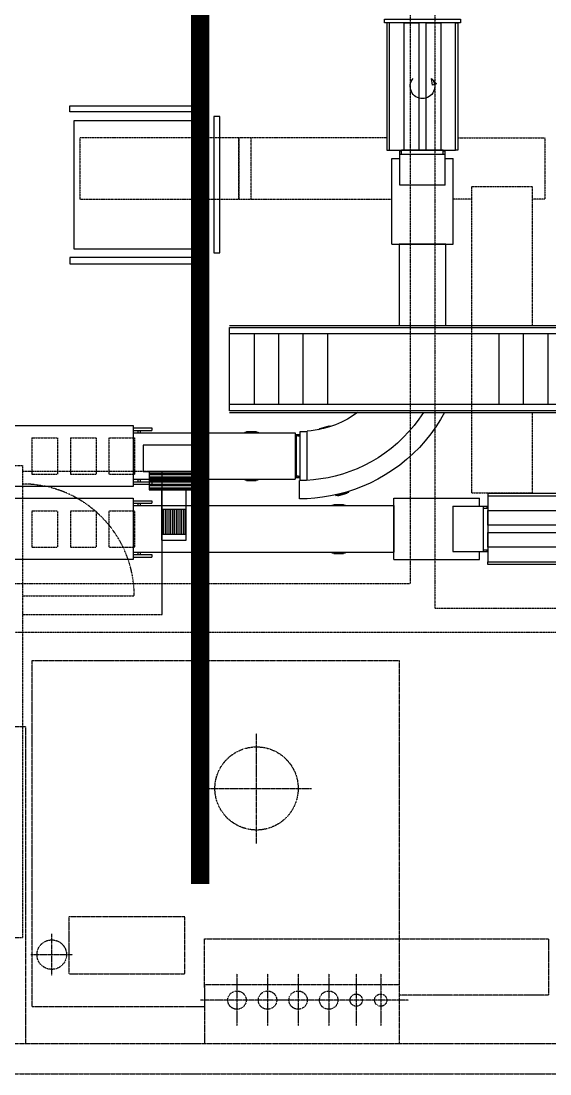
# Model space of a CAD drawing. Header units: millimetres. Extents: x -1732 to 458256, y -4349 to 130988.
# Drawn here: x 47605 to 51927, y 1832 to 10436 of the extents above; entities that cross this region are included whole.
import ezdxf

# ---------------------------------------------------------------- set-up
doc = ezdxf.new("R2010")
doc.units = ezdxf.units.MM
doc.header["$LTSCALE"] = 0.01
doc.header["$MEASUREMENT"] = 0
doc.linetypes.add('HIDDEN2', pattern=[4.7625, 3.175, -1.5875])
doc.linetypes.add('PHANTOM2', pattern=[31.75, 15.875, -3.175, 3.175, -3.175, 3.175, -3.175])
for name, color, linetype in [('F-E-EQP-BIELO', 251, 'CONTINUOUS'), ('F-E-EQP-CAN', 251, 'HIDDEN2'), ('F-E-EQP-PH2', 251, 'PHANTOM2'), ('S-E-ACI', 251, 'PHANTOM2'), ('S-E-BET', 251, 'PHANTOM2')]:
    doc.layers.add(name, color=color, linetype=linetype)

msp = doc.modelspace()

# ---------------------------------------------------------------- linework, layer by layer
at = {"layer": 'F-E-EQP-BIELO'}
for p, q in [((50615.12361, 10421.13913), (50595.12361, 10421.13913)), ((50595.12361, 10421.13913), (50595.12361, 9381.13913)), ((50615.12361, 9381.13913), (50615.12361, 10421.13913)), ((51155.12361, 9381.13913), (51155.12361, 10421.13913)), ((51155.12361, 10421.13913), (51175.12361, 10421.13913)), ((51175.12361, 10421.13913), (51175.12361, 9381.13913)), ((48002.19029, 9693.00728), (48002.19029, 9743.00728)), ((48002.19029, 9743.00728), (49116.19029, 9743.00728)), ((49116.19029, 9743.00728), (49116.19029, 9693.00728)), ((49116.19029, 9693.00728), (48002.19029, 9693.00728)), ((49229.19029, 9655.00728), (49179.19029, 9655.00728)), ((49179.19029, 9655.00728), (49179.19029, 8541.00728)), ((49229.19029, 8541.00728), (49229.19029, 9655.00728)), ((48039.19029, 9623.00728), (49079.19029, 9623.00728)), ((48039.19029, 8573.00728), (48039.19029, 9623.00728)), ((49079.19029, 9623.00728), (49079.19029, 8573.00728)), ((50595.12361, 9381.13913), (51155.12361, 9381.13913)), ((51175.12361, 9381.13913), (51155.12361, 9381.13913)), ((50635.12361, 8613.13913), (50650.12361, 8613.13913)), ((51120.12361, 8613.13913), (51135.12361, 8613.13913)), ((49079.19029, 8573.00728), (48039.19029, 8573.00728)), ((49179.19029, 8541.00728), (49229.19029, 8541.00728)), ((48002.19029, 8503.00728), (48002.19029, 8453.00728)), ((49116.19029, 8503.00728), (48002.19029, 8503.00728)), ((48002.19029, 8453.00728), (49116.19029, 8453.00728)), ((49116.19029, 8453.00728), (49116.19029, 8503.00728)), ((49308.59029, 7947.10728), (52308.59029, 7947.10728)), ((49308.59029, 7932.10728), (52308.59029, 7932.10728)), ((49308.59029, 7252.10728), (49308.59029, 7932.10728)), ((49308.59029, 7882.10728), (52308.59029, 7882.10728)), ((49508.59029, 7882.10728), (49508.59029, 7302.10728)), ((49708.59029, 7882.10728), (49708.59029, 7302.10728)), ((49908.59029, 7882.10728), (49908.59029, 7302.10728)), ((50108.59029, 7882.10728), (50108.59029, 7302.10728)), ((51508.59029, 7882.10728), (51508.59029, 7302.10728)), ((51708.59029, 7882.10728), (51708.59029, 7302.10728)), ((51908.59029, 7882.10728), (51908.59029, 7302.10728)), ((52308.59029, 7302.10728), (49308.59029, 7302.10728)), ((52308.59029, 7252.10728), (49308.59029, 7252.10728)), ((49308.59029, 7237.10728), (52308.59029, 7237.10728)), ((48653.02361, 6741.93913), (49053.02361, 6741.93913)), ((49053.02361, 6726.93913), (48653.02361, 6726.93913)), ((48653.02361, 6711.93913), (49053.02361, 6711.93913)), ((48758.15801, 5586.18228), (48758.40642, 6753.93908)), ((49053.02361, 6696.93913), (48653.02361, 6696.93913)), ((48653.02361, 6681.93913), (49053.02361, 6681.93913)), ((49053.02361, 6666.93913), (48653.02361, 6666.93913)), ((48653.02361, 6651.93913), (49053.02361, 6651.93913)), ((49053.02361, 6636.93913), (48653.02361, 6636.93913)), ((48653.02361, 6621.93913), (49053.02361, 6621.93913)), ((49053.02361, 6606.93913), (48653.02361, 6606.93913)), ((43590.12361, 6536.13913), (48520.12361, 6536.13913)), ((50651.12361, 6521.13913), (50651.12361, 6536.13913)), ((48753.62361, 6443.93913), (48753.62361, 6243.93913)), ((48768.62361, 6243.93913), (48768.62361, 6443.93913)), ((48783.62361, 6443.93913), (48783.62361, 6243.93913)), ((48798.62361, 6243.93913), (48798.62361, 6443.93913)), ((48813.62361, 6443.93913), (48813.62361, 6243.93913)), ((48828.62361, 6243.93913), (48828.62361, 6443.93913)), ((48843.62361, 6443.93913), (48843.62361, 6243.93913)), ((48858.62361, 6243.93913), (48858.62361, 6443.93913)), ((48873.62361, 6443.93913), (48873.62361, 6243.93913)), ((48888.62361, 6243.93913), (48888.62361, 6443.93913)), ((48903.62361, 6443.93913), (48903.62361, 6243.93913)), ((48918.62361, 6243.93913), (48918.62361, 6443.93913)), ((48933.62361, 6443.93913), (48933.62361, 6243.93913)), ((48948.62361, 6243.93913), (48948.62361, 6443.93913)), ((50651.12361, 6036.13913), (50651.12361, 6051.13913))]:
    msp.add_line(p, q, dxfattribs=at)
at = {"layer": 'F-E-EQP-BIELO', "color": 9, "linetype": 'HIDDEN2'}
for p, q in [((50595.12361, 9481.13913), (48085.12361, 9481.13913)), ((48085.12361, 9481.13913), (48085.12361, 8981.13913)), ((49385.12361, 8981.13913), (49385.12361, 9481.13913)), ((49385.12361, 8981.13913), (49385.12361, 9481.13913)), ((49385.12361, 9481.13913), (49385.12361, 8981.13913)), ((49485.12361, 8981.13913), (49485.12361, 9481.13913)), ((51175.12361, 9481.13913), (51885.12361, 9481.13913)), ((51885.12361, 9481.13913), (51885.12361, 8981.13913)), ((51785.12361, 9081.13913), (51285.12361, 9081.13913)), ((51285.12361, 9081.13913), (51285.12361, 6581.13913)), ((51785.12361, 7947.10728), (51785.12361, 9081.13913)), ((48085.12361, 8981.13913), (50635.12361, 8981.13913)), ((51885.12361, 8981.13913), (51785.12361, 8981.13913)), ((44719.55801, 6805.18228), (47615.15801, 6805.18228)), ((47615.15801, 6805.18228), (47615.15801, 2944.38228)), ((48758.15801, 6753.93913), (47615.15801, 6754.18228)), ((51285.12361, 6581.13913), (51785.12361, 6581.13913)), ((47615.15801, 5738.38228), (48529.55801, 5738.38228)), ((47615.15801, 5586.18228), (48758.15801, 5586.18228)), ((47615.15801, 2944.38228), (44719.55801, 2944.38228))]:
    msp.add_line(p, q, dxfattribs=at)
at = {"layer": 'F-E-EQP-BIELO'}
for points in [[(51195.12361, 10451.13913), (51195.12361, 10421.13913), (50575.12361, 10421.13913), (50575.12361, 10451.13913), (51195.12361, 10451.13913)], [(50855.12361, 10421.13913), (50855.12361, 9381.13913), (50735.12361, 9381.13913), (50735.12361, 10421.13913), (50855.12361, 10421.13913)], [(51035.12361, 10421.13913), (51035.12361, 9381.13913), (50915.12361, 9381.13913), (50915.12361, 10421.13913), (51035.12361, 10421.13913)], [(50960.42361, 9967.73913), (50999.32361, 9924.23913), (50966.42361, 9911.43913), (50960.42361, 9967.73913)], [(51055.12361, 9381.13913), (50715.12361, 9381.13913)], [(50715.12361, 9361.13913), (50715.12361, 9368.53913), (50715.12361, 9375.33913), (50715.12361, 9379.73913), (50715.12361, 9381.13913)], [(51055.12361, 9361.13913), (51055.12361, 9368.53913), (51055.12361, 9375.33913), (51055.12361, 9379.73913), (51055.12361, 9381.13913)], [(50635.12361, 8613.13913), (50635.12361, 9313.13913)], [(50635.12361, 9313.13913), (50700.12361, 9313.13913)], [(50699.62361, 9096.13913), (50700.12361, 9313.13913)], [(50700.12361, 9376.13913), (50715.12361, 9376.13913)], [(50700.12361, 9344.53913), (50700.12361, 9376.13913)], [(51070.12361, 9344.53913), (50700.12361, 9344.53913)], [(50700.12361, 9313.13913), (50700.12361, 9344.53913)], [(50700.12361, 9096.13913), (50700.12361, 9312.93913)], [(50715.12361, 9344.53913), (50715.12361, 9376.13913)], [(50715.12361, 9344.53913), (50715.12361, 9347.03913), (50715.12361, 9353.83913), (50715.12361, 9361.13913)], [(51055.12361, 9376.13913), (51070.12361, 9376.13913)], [(51055.12361, 9344.53913), (51055.12361, 9376.13913)], [(51055.12361, 9344.53913), (51055.12361, 9347.03913), (51055.12361, 9353.83913), (51055.12361, 9361.13913)], [(51070.12361, 9344.53913), (51070.12361, 9376.13913)], [(51070.12361, 9096.13913), (51070.12361, 9344.53913)], [(51070.62361, 9313.13913), (51135.12361, 9313.13913)], [(51070.62361, 9096.13913), (51070.62361, 9313.13913)], [(51135.12361, 8613.13913), (51135.12361, 9313.13913)], [(51070.62361, 9096.13913), (50699.62361, 9096.13913)], [(51070.62361, 9096.13913), (51070.12361, 9096.13913)], [(50635.12361, 8613.13913), (51135.12361, 8613.13913)], [(51075.12361, 7947.10728), (51075.12361, 8613.13913), (50695.12361, 8613.13913), (50695.12361, 7947.10728)], [(50892.66002, 7237.10728), (50856.72361, 7183.83913), (50816.92361, 7131.23913), (50774.22361, 7080.73913), (50728.72361, 7032.63913), (50680.52361, 6987.13913), (50630.12361, 6944.33913), (50577.52361, 6904.53913), (50523.02361, 6867.93913), (50467.02361, 6834.43913), (50409.72361, 6804.33913), (50351.32361, 6777.53913), (50292.22361, 6754.13913), (50232.72361, 6734.13913), (50173.02361, 6717.43913), (50113.42361, 6704.03913), (50054.02361, 6693.83913), (49995.32361, 6686.73913), (49937.22361, 6682.53913), (49880.12361, 6681.13913)], [(51066.42976, 7237.10728), (51033.82361, 7180.13913), (50995.22361, 7120.13913), (50953.22361, 7062.03913), (50908.12361, 7006.03913), (50859.92361, 6952.43913), (50808.92361, 6901.43913), (50755.32361, 6853.23913), (50699.32361, 6808.03913), (50641.12361, 6766.13913), (50581.22361, 6727.43913), (50519.72361, 6692.23913), (50456.92361, 6660.53913), (50393.12361, 6632.43913), (50328.72361, 6607.83913), (50263.82361, 6586.83913), (50198.82361, 6569.33913), (50133.92361, 6555.23913), (50069.32361, 6544.43913), (50005.42361, 6536.93913), (49942.32361, 6532.53913), (49880.12361, 6531.13913)], [(50354.17212, 7237.10728), (50317.92361, 7211.53913), (50271.42361, 7183.33913), (50223.52361, 7158.53913), (50174.62361, 7137.33913), (50125.12361, 7119.63913), (50075.42361, 7105.33913), (50025.72361, 7094.53913), (49976.42361, 7086.93913), (49943.62361, 7084.03913)], [(43590.12361, 7131.13913), (48520.12361, 7131.13913), (48520.12361, 6631.13913), (43590.12361, 6631.13913)], [(48520.12361, 7111.13913), (48674.12361, 7111.13913)], [(48520.12361, 7091.13913), (48674.12361, 7091.13913)], [(48520.12361, 7071.13913), (49844.12361, 7071.13913)], [(48559.12361, 7091.13913), (48559.12361, 7071.13913)], [(48559.12361, 7091.13913), (48579.12361, 7091.13913)], [(48579.12361, 7091.13913), (48579.12361, 7071.13913)], [(48674.12361, 7111.13913), (48674.12361, 7091.13913)], [(49432.42361, 7076.13913), (49432.42361, 7071.13913)], [(49432.42361, 7076.13913), (49542.42361, 7076.13913)], [(49447.42361, 7081.13913), (49447.42361, 7076.13913)], [(49447.42361, 7081.13913), (49527.42361, 7081.13913)], [(49527.42361, 7081.13913), (49527.42361, 7076.13913)], [(49542.42361, 7076.13913), (49542.42361, 7071.13913)], [(49844.12361, 7071.13913), (49844.12361, 6691.13913)], [(49844.12361, 7056.13913), (49859.12361, 7056.13913)], [(49859.12361, 7056.13913), (49859.12361, 7046.13913)], [(49859.12361, 7056.13913), (49879.12361, 7056.13913)], [(49879.12361, 7056.13913), (49879.12361, 7046.13913)], [(49885.12361, 7081.33913), (49886.32361, 7081.33913), (49890.42361, 7081.43913), (49897.52361, 7081.63913), (49907.52361, 7081.93913), (49919.72361, 7082.33913), (49927.82361, 7082.53913), (49933.42361, 7083.03913), (49943.62361, 7084.03913)], [(49885.12361, 6681.23913), (49885.12361, 7081.33913)], [(49943.62361, 6682.93913), (49943.62361, 7084.03913)], [(50032.82361, 7099.03913), (50139.02361, 7127.43913)], [(50033.52361, 7096.23913), (50032.82361, 7099.03913)], [(50046.02361, 7107.73913), (50123.22361, 7128.43913)], [(50047.32361, 7102.93913), (50046.02361, 7107.73913)], [(50124.52361, 7123.63913), (50123.22361, 7128.43913)], [(50139.72361, 7124.83913), (50139.02361, 7127.43913)], [(49103.02361, 6753.93913), (49103.02361, 6970.93913), (48603.02361, 6970.93913), (48603.02361, 6753.93913), (49103.02361, 6753.93913)], [(49844.12361, 7046.13913), (49856.42361, 7046.13913)], [(49854.12361, 7046.13913), (49854.12361, 6716.13913)], [(49859.12361, 7046.13913), (49858.52361, 7046.13913), (49856.42361, 7046.13913)], [(49859.12361, 7046.13913), (49861.32361, 7046.13913)], [(49869.12361, 7046.13913), (49863.52361, 7046.13913), (49861.32361, 7046.13913)], [(49869.12361, 7046.13913), (49874.62361, 7046.13913), (49876.82361, 7046.13913)], [(49876.82361, 7046.13913), (49879.12361, 7046.13913)], [(49879.12361, 7046.13913), (49879.72361, 7046.13913), (49883.02361, 7046.13913), (49884.12361, 7046.13913)], [(49884.12361, 7046.13913), (49884.12361, 6716.13913)], [(48653.02361, 6753.93913), (48653.02361, 6603.93913), (49053.02361, 6603.93913), (49053.02361, 6753.93913), (48653.02361, 6753.93913)], [(49844.12361, 6716.13913), (49856.42361, 6716.13913)], [(49859.12361, 6716.13913), (49858.52361, 6716.13913), (49856.42361, 6716.13913)], [(49859.12361, 6716.13913), (49859.12361, 6706.13913)], [(49859.12361, 6716.13913), (49861.32361, 6716.13913)], [(49869.12361, 6716.13913), (49863.52361, 6716.13913), (49861.32361, 6716.13913)], [(49869.12361, 6716.13913), (49874.62361, 6716.13913), (49876.82361, 6716.13913)], [(49876.82361, 6716.13913), (49879.12361, 6716.13913)], [(49879.12361, 6716.13913), (49879.72361, 6716.13913), (49883.02361, 6716.13913), (49884.12361, 6716.13913)], [(49879.12361, 6716.13913), (49879.12361, 6706.13913)], [(48520.12361, 6691.13913), (49844.12361, 6691.13913)], [(48520.12361, 6671.13913), (48674.12361, 6671.13913)], [(48520.12361, 6651.13913), (48674.12361, 6651.13913)], [(48559.12361, 6691.13913), (48559.12361, 6671.13913)], [(48559.12361, 6671.13913), (48579.12361, 6671.13913)], [(48579.12361, 6691.13913), (48579.12361, 6671.13913)], [(48674.12361, 6671.13913), (48674.12361, 6651.13913)], [(49432.42361, 6691.13913), (49432.42361, 6686.13913)], [(49432.42361, 6686.13913), (49542.42361, 6686.13913)], [(49447.42361, 6686.13913), (49447.42361, 6681.13913)], [(49447.42361, 6681.13913), (49527.42361, 6681.13913)], [(49527.42361, 6686.13913), (49527.42361, 6681.13913)], [(49542.42361, 6691.13913), (49542.42361, 6686.13913)], [(49844.12361, 6706.13913), (49859.12361, 6706.13913)], [(49859.12361, 6706.13913), (49879.12361, 6706.13913)], [(49880.12361, 6531.13913), (49880.12361, 6681.13913)], [(48953.02361, 6193.93913), (48953.02361, 6603.93913), (48753.02361, 6603.93913), (48753.02361, 6193.93913), (48953.02361, 6193.93913)], [(50176.42361, 6562.93913), (50282.72361, 6591.43913)], [(50177.72361, 6558.13913), (50176.42361, 6562.93913)], [(50177.72361, 6558.13913), (50284.02361, 6586.53913)], [(50190.92361, 6566.83913), (50190.72361, 6567.53913)], [(50193.52361, 6557.13913), (50192.22361, 6561.93913)], [(50193.52361, 6557.13913), (50270.82361, 6577.83913)], [(50268.22361, 6587.53913), (50268.02361, 6588.13913)], [(50270.82361, 6577.83913), (50269.52361, 6582.63913)], [(50284.02361, 6586.53913), (50282.72361, 6591.43913)], [(51419.12361, 6556.13913), (52459.12361, 6556.13913), (52459.12361, 6576.13913), (51419.12361, 6576.13913), (51419.12361, 6016.13913)], [(48520.12361, 6536.13913), (48520.12361, 6036.13913), (43590.12361, 6036.13913)], [(48520.12361, 6516.13913), (48674.12361, 6516.13913)], [(48520.12361, 6496.13913), (48674.12361, 6496.13913)], [(48520.12361, 6476.13913), (50651.12361, 6476.13913)], [(48559.12361, 6496.13913), (48559.12361, 6476.13913)], [(48559.12361, 6496.13913), (48579.12361, 6496.13913)], [(48579.12361, 6496.13913), (48579.12361, 6476.13913)], [(48674.12361, 6516.13913), (48674.12361, 6496.13913)], [(50145.42361, 6481.13913), (50145.42361, 6476.13913)], [(50145.42361, 6481.13913), (50255.42361, 6481.13913)], [(50160.42361, 6486.13913), (50160.42361, 6481.13913)], [(50160.42361, 6486.13913), (50240.42361, 6486.13913)], [(50240.42361, 6486.13913), (50240.42361, 6481.13913)], [(50255.42361, 6481.13913), (50255.42361, 6476.13913)], [(50651.12361, 6536.13913), (51351.12361, 6536.13913)], [(50651.12361, 6036.13913), (50651.12361, 6536.13913)], [(50651.12361, 6476.13913), (50651.12361, 6096.13913)], [(51134.12361, 6471.63913), (51134.12361, 6471.13913)], [(51134.12361, 6471.63913), (51351.12361, 6471.63913)], [(51134.12361, 6471.63913), (51134.12361, 6100.63913)], [(51134.12361, 6471.13913), (51382.42361, 6471.13913)], [(51351.12361, 6471.63913), (51351.12361, 6536.13913)], [(51382.42361, 6471.13913), (51414.12361, 6471.13913)], [(51382.42361, 6471.13913), (51382.42361, 6101.13913)], [(51382.42361, 6456.13913), (51414.12361, 6456.13913)], [(51382.42361, 6456.13913), (51384.92361, 6456.13913), (51391.72361, 6456.13913), (51399.12361, 6456.13913)], [(51399.12361, 6456.13913), (51406.42361, 6456.13913), (51413.22361, 6456.13913), (51417.72361, 6456.13913), (51419.12361, 6456.13913)], [(51414.12361, 6456.13913), (51414.12361, 6471.13913)], [(51419.12361, 6456.13913), (51419.12361, 6116.13913)], [(48953.02361, 6243.93913), (48953.02361, 6443.93913), (48753.02361, 6443.93913), (48753.02361, 6243.93913), (48953.02361, 6243.93913)], [(52459.12361, 6316.13913), (51419.12361, 6316.13913), (51419.12361, 6436.13913), (52459.12361, 6436.13913), (52459.12361, 6316.13913)], [(52459.12361, 6136.13913), (51419.12361, 6136.13913), (51419.12361, 6256.13913), (52459.12361, 6256.13913), (52459.12361, 6136.13913)], [(51382.42361, 6116.13913), (51414.12361, 6116.13913)], [(51382.42361, 6116.13913), (51384.92361, 6116.13913), (51391.72361, 6116.13913), (51399.12361, 6116.13913)], [(51399.12361, 6116.13913), (51406.42361, 6116.13913), (51413.22361, 6116.13913), (51417.72361, 6116.13913), (51419.12361, 6116.13913)], [(51414.12361, 6101.13913), (51414.12361, 6116.13913)], [(48520.12361, 6096.13913), (50651.12361, 6096.13913)], [(48520.12361, 6076.13913), (48674.12361, 6076.13913)], [(48520.12361, 6056.13913), (48674.12361, 6056.13913)], [(48559.12361, 6096.13913), (48559.12361, 6076.13913)], [(48559.12361, 6076.13913), (48579.12361, 6076.13913)], [(48579.12361, 6096.13913), (48579.12361, 6076.13913)], [(48674.12361, 6076.13913), (48674.12361, 6056.13913)], [(50145.42361, 6096.13913), (50145.42361, 6091.13913)], [(50145.42361, 6091.13913), (50255.42361, 6091.13913)], [(50160.42361, 6091.13913), (50160.42361, 6086.13913)], [(50160.42361, 6086.13913), (50240.42361, 6086.13913)], [(50240.42361, 6091.13913), (50240.42361, 6086.13913)], [(50255.42361, 6096.13913), (50255.42361, 6091.13913)], [(50651.12361, 6036.13913), (51351.12361, 6036.13913)], [(51134.12361, 6101.13913), (51134.12361, 6100.63913)], [(51134.12361, 6100.63913), (51351.12361, 6101.13913)], [(51134.12361, 6101.13913), (51350.92361, 6101.13913)], [(51351.12361, 6036.13913), (51351.12361, 6101.13913)], [(51351.12361, 6101.13913), (51382.42361, 6101.13913)], [(51382.42361, 6101.13913), (51414.12361, 6101.13913)], [(52459.12361, 5996.13913), (51419.12361, 5996.13913), (51419.12361, 6016.13913), (52459.12361, 6016.13913), (52459.12361, 5996.13913)]]:
    msp.add_lwpolyline(points, dxfattribs=at)
msp.add_lwpolyline([(50960.42361, 9967.73913, -0.6411), (50885.82361, 9802.03913, -0.6411), (50808.72361, 9966.63913)], format="xyb", dxfattribs=at)
at = {"layer": 'F-E-EQP-BIELO', "color": 9, "linetype": 'HIDDEN2'}
for points in [[(51285.12361, 8981.13913), (51135.12361, 8981.13913)], [(51785.12361, 6581.13913), (51785.12361, 7237.10728)], [(47692.62361, 7029.63913), (47692.62361, 6732.63913)], [(47692.62361, 7029.63913), (47902.62361, 7029.63913)], [(47902.62361, 7029.63913), (47902.62361, 6732.63913)], [(48007.62361, 7029.63913), (48217.62361, 7029.63913)], [(48007.62361, 7029.63913), (48007.62361, 6732.63913)], [(48217.62361, 7029.63913), (48217.62361, 6732.63913)], [(48322.62361, 7029.63913), (48322.62361, 6732.63913)], [(48322.62361, 7029.63913), (48532.62361, 7029.63913)], [(48532.62361, 7029.63913), (48532.62361, 6732.63913)], [(47692.62361, 6732.63913), (47902.62361, 6732.63913)], [(48007.62361, 6732.63913), (48217.62361, 6732.63913)], [(48322.62361, 6732.63913), (48532.62361, 6732.63913)], [(47692.62361, 6434.63913), (47902.62361, 6434.63913)], [(47692.62361, 6434.63913), (47692.62361, 6137.63913)], [(47902.62361, 6434.63913), (47902.62361, 6137.63913)], [(48007.62361, 6434.63913), (48217.62361, 6434.63913)], [(48007.62361, 6434.63913), (48007.62361, 6137.63913)], [(48217.62361, 6434.63913), (48217.62361, 6137.63913)], [(48322.62361, 6434.63913), (48532.62361, 6434.63913)], [(48322.62361, 6434.63913), (48322.62361, 6137.63913)], [(48532.62361, 6434.63913), (48532.62361, 6137.63913)], [(47692.62361, 6137.63913), (47902.62361, 6137.63913)], [(48007.62361, 6137.63913), (48217.62361, 6137.63913)], [(48322.62361, 6137.63913), (48532.62361, 6137.63913)]]:
    msp.add_lwpolyline(points, dxfattribs=at)
msp.add_arc((47615.15801, 5738.38228), 914.4, 0, 90, dxfattribs=at)
at = {"layer": 'F-E-EQP-CAN'}
for p, q in [((50985.07629, 23036.87046), (50985.07629, 5639.13791)), ((50985.07629, 5639.13791), (52120.07964, 5639.13791))]:
    msp.add_line(p, q, dxfattribs=at)
for points in [[(50985.07629, 23236.87046), (50985.07667, 35036.14032), (54826.19109, 35036.14032), (55659.75013, 35869.69936), (55659.75013, 45733.52954), (55659.75013, 45733.52954), (55459.58535, 45733.52993), (55460.07629, 35952.86777), (54743.34808, 35236.14032), (50785.07668, 35236.14032), (50785.07668, 35236.14032), (50785.07629, 5839.13791)], [(52320.07964, 5439.13791), (51185.07629, 5439.13791), (44790.07964, 5439.13791), (44790.07964, 3788.13999), (25142.57961, 3788.13999), (25142.57961, 2559.13913), (24742.57961, 2559.13913), (24742.57961, 20358.13663)], [(39790.07888, 4388.13999), (44190.07888, 4388.13999), (44190.07888, 5689.13639), (43625.07949, 5689.13639), (43625.07949, 5789.13639), (44190.07888, 5789.13639), (44190.07888, 8039.13791), (43625.07949, 8039.13791), (43625.07949, 8239.13791), (44190.07888, 8239.13791), (44190.07888, 11014.13791), (43625.07949, 11014.13791), (43625.07949, 11214.13791), (44490.07964, 11214.13791), (44490.07964, 11468.13724), (44590.07964, 11468.13724), (44590.07964, 7780.14286), (45090.07964, 7780.14286), (45090.07964, 7579.46231), (44590.07964, 7580.14286), (44590.07964, 5839.13791), (50785.07629, 5839.13791)]]:
    msp.add_lwpolyline(points, dxfattribs=at)
at = {"layer": 'F-E-EQP-PH2'}
for p, q in [((49529.13301, 3714.98228), (49529.13301, 4614.98228)), ((49079.13301, 4164.98228), (49979.13301, 4164.98228)), ((48944.13301, 3114.98228), (47994.13301, 3114.98228)), ((47994.13301, 3114.98228), (47994.13301, 2649.98228)), ((48944.13301, 2649.98228), (48944.13301, 3114.98228)), ((47855.60801, 2636.13228), (47855.60801, 2977.43228)), ((49104.13301, 2531.78228), (49104.13301, 2934.98228)), ((49104.13301, 2934.98228), (50694.15801, 2934.98228)), ((50694.15801, 2934.98228), (51914.15801, 2934.98228)), ((51914.15801, 2934.98228), (51914.15801, 2474.98228)), ((47684.95801, 2806.78228), (48026.25801, 2806.78228)), ((47994.13301, 2649.98228), (48944.13301, 2649.98228)), ((49369.15801, 2649.4323), (49369.15801, 2225.11697)), ((49619.15801, 2649.4323), (49619.15801, 2225.11697)), ((49869.15801, 2649.4323), (49869.15801, 2225.11697)), ((50119.15801, 2649.4323), (50119.15801, 2225.11697)), ((50344.15801, 2649.4323), (50344.15801, 2225.11697)), ((50544.15801, 2649.4323), (50544.15801, 2225.11697)), ((50771.54988, 2434.98228), (49072.24102, 2434.98228)), ((51914.15801, 2474.98228), (50694.15801, 2474.98228))]:
    msp.add_line(p, q, dxfattribs=at)
for centre, radius in [((49529.13301, 4164.98228), 340), ((47855.60801, 2806.78228), 120.65), ((49369.15801, 2434.98228), 75), ((49619.15801, 2434.98228), 75), ((49869.15801, 2434.98228), 75), ((50119.15801, 2434.98228), 75), ((50344.15801, 2434.98228), 50), ((50544.15801, 2434.98228), 50)]:
    msp.add_circle(centre, radius, dxfattribs=at)
at = {"layer": 'S-E-ACI'}
for p, q in [((47694.15801, 2381.78228), (47694.15801, 5211.78228)), ((47694.15801, 5211.78228), (50694.15801, 5211.78228)), ((50694.15801, 5211.78228), (50694.15801, 2559.98228)), ((47694.15801, 2381.78228), (49104.13301, 2381.78228))]:
    msp.add_line(p, q, dxfattribs=at)
at = {"layer": 'S-E-ACI', "linetype": 'Continuous', "const_width": 150}
msp.add_lwpolyline([(49068.43299, 3382.85879), (49068.41296, 10604.96143)], dxfattribs=at)
at = {"layer": 'S-E-BET'}
for p, q in [((46697.23703, 4671.78228), (47644.15801, 4671.78228)), ((47644.15801, 2081.78228), (47644.15801, 4671.78228)), ((49104.13301, 2559.98228), (49104.13301, 2081.78228)), ((50694.15801, 2559.98228), (49104.13301, 2559.98228)), ((50694.15801, 2559.56312), (50694.15801, 2081.78227)), ((28439.1414, 2081.78227), (83539.17055, 2081.78227)), ((28439.1414, 1831.78227), (83539.17062, 1831.78227))]:
    msp.add_line(p, q, dxfattribs=at)

doc.saveas('drawing.dxf')
